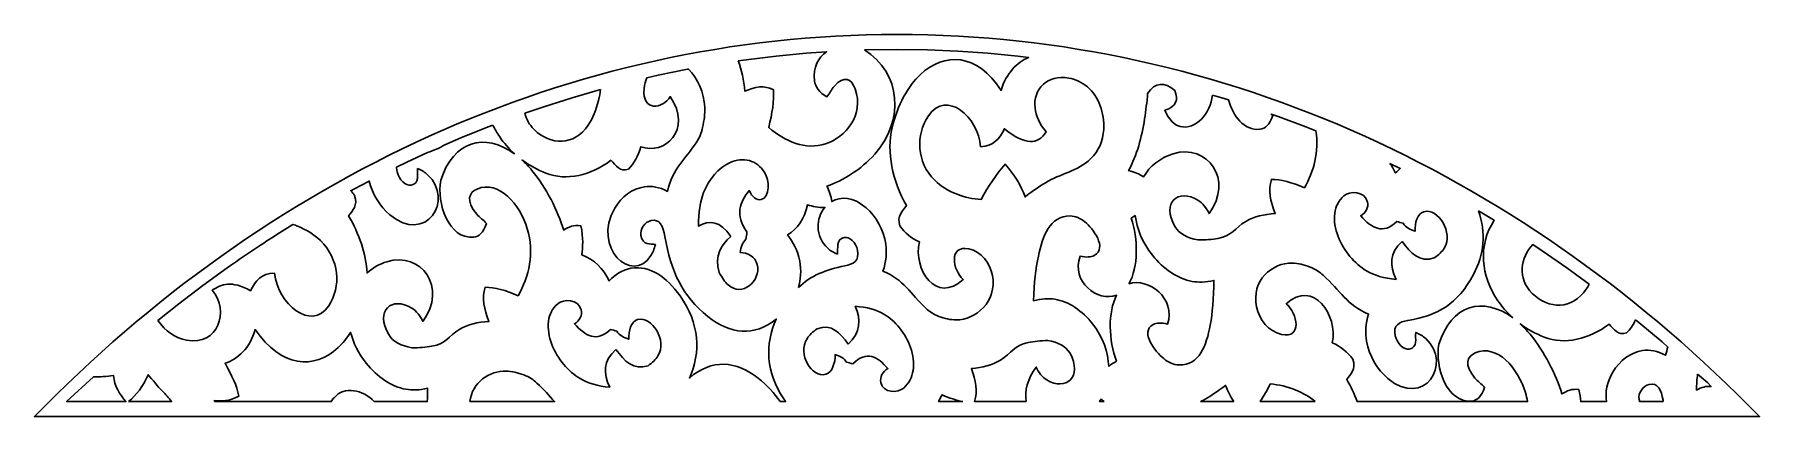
# Model space of a CAD drawing. Header units: centimetres. Extents: x 9.2 to 19.3, y 3.7 to 5.9.
import ezdxf

# ---------------------------------------------------------------- set-up
doc = ezdxf.new("R2010")
doc.units = ezdxf.units.CM
doc.header["$MEASUREMENT"] = 0
doc.layers.add('layer 1', color=7, linetype='Continuous')

msp = doc.modelspace()

# ---------------------------------------------------------------- linework, layer by layer
at = {"layer": 'layer 1', "color": 250, "lineweight": 30}
for points, knots in [([(14.29439, 5.92542), (16.22379, 5.92542), (17.99211, 5.07956), (19.34988, 3.68425), (19.34988, 3.68425), (19.34988, 3.68425), (9.2389, 3.68425), (9.2389, 3.68425), (9.2389, 3.68425), (10.59667, 5.07956), (12.36499, 5.92542), (14.29439, 5.92542)], [0, 0, 0, 0, 0.25, 0.25, 0.25, 0.25, 0.5, 0.5, 0.5, 0.5, 1, 1, 1, 1]), ([(13.36357, 5.7704), (13.38423, 5.71778), (13.39632, 5.65724), (13.40319, 5.59189), (13.40319, 5.59189), (13.46093, 5.61932), (13.51702, 5.62928), (13.56955, 5.60074), (13.56955, 5.60074), (13.57517, 5.53753), (13.56279, 5.46149), (13.54223, 5.37963), (13.54223, 5.37963), (13.63848, 5.2965), (13.76028, 5.24593), (13.87527, 5.2839), (13.87527, 5.2839), (13.99168, 5.32236), (14.1044, 5.45176), (14.04896, 5.60662), (14.04896, 5.60662), (14.02857, 5.66361), (13.98575, 5.69083), (13.92536, 5.62113), (13.92536, 5.62113), (13.91036, 5.60382), (13.9003, 5.57861), (13.88353, 5.5599), (13.88353, 5.5599), (13.83796, 5.58486), (13.81565, 5.61692), (13.81104, 5.65438), (13.81104, 5.65438), (13.80128, 5.73373), (13.83315, 5.79015), (13.88138, 5.82384), (13.88138, 5.82384), (13.88138, 5.82384), (13.76129, 5.81567), (13.76129, 5.81567), (13.76129, 5.81567), (13.76129, 5.81567), (13.58569, 5.79893), (13.58569, 5.79893), (13.58569, 5.79893), (13.58569, 5.79893), (13.4112, 5.77755), (13.4112, 5.77755), (13.4112, 5.77755), (13.4112, 5.77755), (13.36357, 5.7704), (13.36357, 5.7704)], [0, 0, 0, 0, 0.07142857, 0.07142857, 0.07142857, 0.07142857, 0.14285714, 0.14285714, 0.14285714, 0.14285714, 0.21428571, 0.21428571, 0.21428571, 0.21428571, 0.28571429, 0.28571429, 0.28571429, 0.28571429, 0.35714286, 0.35714286, 0.35714286, 0.35714286, 0.42857143, 0.42857143, 0.42857143, 0.42857143, 0.5, 0.5, 0.5, 0.5, 0.57142857, 0.57142857, 0.57142857, 0.57142857, 0.64285714, 0.64285714, 0.64285714, 0.64285714, 0.71428571, 0.71428571, 0.71428571, 0.71428571, 0.78571429, 0.78571429, 0.78571429, 0.78571429, 0.85714286, 0.85714286, 0.85714286, 0.85714286, 1, 1, 1, 1]), ([(14.10292, 5.83442), (14.32, 5.70155), (14.33969, 5.42162), (14.16354, 5.22314), (14.16354, 5.22314), (14.08321, 5.13262), (13.97565, 5.06676), (13.88353, 5.03551), (13.88353, 5.03551), (13.89702, 5.00793), (13.90892, 4.97942), (13.91179, 4.94554), (13.91179, 4.94554), (13.96417, 4.97609), (14.03673, 4.97431), (14.11302, 4.90926), (14.11302, 4.90926), (14.17247, 4.85857), (14.2161, 4.78016), (14.22834, 4.69514), (14.22834, 4.69514), (14.23553, 4.64524), (14.23135, 4.59264), (14.21225, 4.53647), (14.21225, 4.53647), (14.33417, 4.4888), (14.37173, 4.40463), (14.46612, 4.31715), (14.46612, 4.31715), (14.48614, 4.29858), (14.50932, 4.28276), (14.53964, 4.27147), (14.53964, 4.27147), (14.57475, 4.25839), (14.6087, 4.25142), (14.64096, 4.25118), (14.64096, 4.25118), (14.75662, 4.25035), (14.88204, 4.35901), (14.8536, 4.51138), (14.8536, 4.51138), (14.83976, 4.5855), (14.79072, 4.65234), (14.71534, 4.66787), (14.71534, 4.66787), (14.59701, 4.69227), (14.61887, 4.54244), (14.68283, 4.48865), (14.68283, 4.48865), (14.52435, 4.34107), (14.38777, 4.54588), (14.4256, 4.70893), (14.4256, 4.70893), (14.37838, 4.72924), (14.34023, 4.76034), (14.31117, 4.80221), (14.31117, 4.80221), (14.2924, 4.862), (14.32599, 4.88835), (14.34911, 4.92139), (14.34911, 4.92139), (14.26885, 5.06583), (14.23162, 5.23618), (14.26562, 5.37849), (14.26562, 5.37849), (14.29783, 5.5133), (14.35785, 5.62077), (14.43154, 5.6902), (14.43154, 5.6902), (14.57221, 5.82274), (14.76275, 5.81665), (14.90485, 5.59753), (14.90485, 5.59753), (14.93413, 5.70016), (14.99852, 5.76015), (15.06551, 5.79128), (15.06551, 5.79128), (15.06551, 5.79128), (15.00309, 5.79893), (15.00309, 5.79893), (15.00309, 5.79893), (15.00309, 5.79893), (14.82749, 5.81567), (14.82749, 5.81567), (14.82749, 5.81567), (14.82749, 5.81567), (14.65081, 5.82769), (14.65081, 5.82769), (14.65081, 5.82769), (14.65081, 5.82769), (14.47309, 5.83494), (14.47309, 5.83494), (14.47309, 5.83494), (14.47309, 5.83494), (14.29439, 5.83737), (14.29439, 5.83737), (14.29439, 5.83737), (14.29439, 5.83737), (14.11569, 5.83494), (14.11569, 5.83494), (14.11569, 5.83494), (14.11569, 5.83494), (14.10292, 5.83442), (14.10292, 5.83442)], [0, 0, 0, 0, 0.03703704, 0.03703704, 0.03703704, 0.03703704, 0.07407407, 0.07407407, 0.07407407, 0.07407407, 0.11111111, 0.11111111, 0.11111111, 0.11111111, 0.14814815, 0.14814815, 0.14814815, 0.14814815, 0.18518519, 0.18518519, 0.18518519, 0.18518519, 0.22222222, 0.22222222, 0.22222222, 0.22222222, 0.25925926, 0.25925926, 0.25925926, 0.25925926, 0.2962963, 0.2962963, 0.2962963, 0.2962963, 0.33333333, 0.33333333, 0.33333333, 0.33333333, 0.37037037, 0.37037037, 0.37037037, 0.37037037, 0.40740741, 0.40740741, 0.40740741, 0.40740741, 0.44444444, 0.44444444, 0.44444444, 0.44444444, 0.48148148, 0.48148148, 0.48148148, 0.48148148, 0.51851852, 0.51851852, 0.51851852, 0.51851852, 0.55555556, 0.55555556, 0.55555556, 0.55555556, 0.59259259, 0.59259259, 0.59259259, 0.59259259, 0.62962963, 0.62962963, 0.62962963, 0.62962963, 0.66666667, 0.66666667, 0.66666667, 0.66666667, 0.7037037, 0.7037037, 0.7037037, 0.7037037, 0.74074074, 0.74074074, 0.74074074, 0.74074074, 0.77777778, 0.77777778, 0.77777778, 0.77777778, 0.81481481, 0.81481481, 0.81481481, 0.81481481, 0.85185185, 0.85185185, 0.85185185, 0.85185185, 0.88888889, 0.88888889, 0.88888889, 0.88888889, 0.92592593, 0.92592593, 0.92592593, 0.92592593, 1, 1, 1, 1]), ([(13.60981, 3.7723), (13.57615, 3.82154), (13.53413, 3.86627), (13.48109, 3.909), (13.48109, 3.909), (13.35335, 4.01189), (13.20641, 4.02377), (13.07751, 3.91011), (13.07751, 3.91011), (13.1466, 4.0587), (13.13684, 4.23255), (13.02271, 4.39146), (13.02271, 4.39146), (12.94378, 4.50134), (12.84827, 4.57291), (12.73503, 4.55372), (12.73503, 4.55372), (12.68154, 4.54465), (12.64265, 4.51538), (12.60816, 4.48002), (12.60816, 4.48002), (12.57319, 4.55344), (12.51927, 4.60437), (12.44641, 4.63281), (12.44641, 4.63281), (12.45214, 4.68099), (12.45823, 4.72876), (12.44112, 4.80337), (12.44112, 4.80337), (12.40021, 4.81063), (12.36997, 4.79583), (12.34125, 4.77785), (12.34125, 4.77785), (12.30609, 4.89085), (12.23964, 5.02494), (12.15426, 5.12814), (12.15426, 5.12814), (12.13556, 5.15075), (12.11632, 5.17105), (12.09675, 5.18905), (12.09675, 5.18905), (12.13857, 5.158), (12.18551, 5.13167), (12.23672, 5.1116), (12.23672, 5.1116), (12.35834, 5.06392), (12.49994, 5.0994), (12.61749, 5.18732), (12.61749, 5.18732), (12.64651, 5.15816), (12.67042, 5.11692), (12.71983, 5.13616), (12.71983, 5.13616), (12.75361, 5.16852), (12.77785, 5.21222), (12.79255, 5.26727), (12.79255, 5.26727), (12.93184, 5.21399), (13.09735, 5.36568), (12.96492, 5.56147), (12.96492, 5.56147), (12.92289, 5.48826), (12.7978, 5.46998), (12.81228, 5.60927), (12.81228, 5.60927), (12.81462, 5.63181), (12.81984, 5.65216), (12.82734, 5.67019), (12.82734, 5.67019), (12.82734, 5.67019), (12.8949, 5.68592), (12.8949, 5.68592), (12.8949, 5.68592), (12.8949, 5.68592), (13.06576, 5.72098), (13.06576, 5.72098), (13.06576, 5.72098), (13.06576, 5.72098), (13.07189, 5.72207), (13.07189, 5.72207), (13.07189, 5.72207), (13.12769, 5.66993), (13.16398, 5.58168), (13.1671, 5.49957), (13.1671, 5.49957), (13.16855, 5.46126), (13.16442, 5.42131), (13.1552, 5.38028), (13.1552, 5.38028), (13.14725, 5.34485), (13.1351, 5.31813), (13.1205, 5.29531), (13.1205, 5.29531), (13.05164, 5.1877), (12.98266, 5.1474), (12.94876, 5.00505), (12.94876, 5.00505), (12.90047, 5.03061), (12.85593, 5.03827), (12.81428, 5.03229), (12.81428, 5.03229), (12.74329, 5.02211), (12.67947, 4.97432), (12.63981, 4.90631), (12.63981, 4.90631), (12.50571, 4.67632), (12.74024, 4.45448), (12.85201, 4.62793), (12.85201, 4.62793), (12.86307, 4.6451), (12.872, 4.66656), (12.87791, 4.69278), (12.87791, 4.69278), (12.84905, 4.7018), (12.80545, 4.68335), (12.79377, 4.74552), (12.79377, 4.74552), (12.78677, 4.78275), (12.81562, 4.82506), (12.85298, 4.83414), (12.85298, 4.83414), (12.90393, 4.84653), (12.92346, 4.79938), (12.9337, 4.74108), (12.9337, 4.74108), (12.97049, 4.53184), (13.03485, 4.39389), (13.1865, 4.27052), (13.1865, 4.27052), (13.31406, 4.16676), (13.45929, 4.15087), (13.58658, 4.25605), (13.58658, 4.25605), (13.519, 4.10893), (13.52537, 3.94039), (13.63031, 3.78862), (13.63031, 3.78862), (13.63415, 3.78307), (13.63803, 3.77763), (13.64196, 3.7723), (13.64196, 3.7723), (13.64196, 3.7723), (13.60981, 3.7723), (13.60981, 3.7723)], [0, 0, 0, 0, 0.02702703, 0.02702703, 0.02702703, 0.02702703, 0.05405405, 0.05405405, 0.05405405, 0.05405405, 0.08108108, 0.08108108, 0.08108108, 0.08108108, 0.10810811, 0.10810811, 0.10810811, 0.10810811, 0.13513514, 0.13513514, 0.13513514, 0.13513514, 0.16216216, 0.16216216, 0.16216216, 0.16216216, 0.18918919, 0.18918919, 0.18918919, 0.18918919, 0.21621622, 0.21621622, 0.21621622, 0.21621622, 0.24324324, 0.24324324, 0.24324324, 0.24324324, 0.27027027, 0.27027027, 0.27027027, 0.27027027, 0.2972973, 0.2972973, 0.2972973, 0.2972973, 0.32432432, 0.32432432, 0.32432432, 0.32432432, 0.35135135, 0.35135135, 0.35135135, 0.35135135, 0.37837838, 0.37837838, 0.37837838, 0.37837838, 0.40540541, 0.40540541, 0.40540541, 0.40540541, 0.43243243, 0.43243243, 0.43243243, 0.43243243, 0.45945946, 0.45945946, 0.45945946, 0.45945946, 0.48648649, 0.48648649, 0.48648649, 0.48648649, 0.51351351, 0.51351351, 0.51351351, 0.51351351, 0.54054054, 0.54054054, 0.54054054, 0.54054054, 0.56756757, 0.56756757, 0.56756757, 0.56756757, 0.59459459, 0.59459459, 0.59459459, 0.59459459, 0.62162162, 0.62162162, 0.62162162, 0.62162162, 0.64864865, 0.64864865, 0.64864865, 0.64864865, 0.67567568, 0.67567568, 0.67567568, 0.67567568, 0.7027027, 0.7027027, 0.7027027, 0.7027027, 0.72972973, 0.72972973, 0.72972973, 0.72972973, 0.75675676, 0.75675676, 0.75675676, 0.75675676, 0.78378378, 0.78378378, 0.78378378, 0.78378378, 0.81081081, 0.81081081, 0.81081081, 0.81081081, 0.83783784, 0.83783784, 0.83783784, 0.83783784, 0.86486486, 0.86486486, 0.86486486, 0.86486486, 0.89189189, 0.89189189, 0.89189189, 0.89189189, 0.91891892, 0.91891892, 0.91891892, 0.91891892, 0.94594595, 0.94594595, 0.94594595, 0.94594595, 1, 1, 1, 1]), ([(14.78456, 5.26609), (14.85714, 5.27053), (14.89779, 5.3129), (14.92395, 5.37251), (14.92395, 5.37251), (15.04606, 5.27282), (15.12255, 5.27797), (15.16781, 5.35487), (15.16781, 5.35487), (15.12895, 5.40203), (15.10873, 5.44993), (15.10359, 5.49373), (15.10359, 5.49373), (15.09047, 5.60568), (15.17591, 5.69098), (15.30076, 5.66935), (15.30076, 5.66935), (15.37757, 5.65603), (15.45385, 5.59893), (15.48584, 5.50625), (15.48584, 5.50625), (15.50028, 5.4644), (15.50917, 5.41852), (15.50599, 5.36827), (15.50599, 5.36827), (15.50177, 5.30195), (15.4785, 5.24325), (15.42831, 5.19528), (15.42831, 5.19528), (15.35412, 5.12438), (15.25048, 5.10812), (15.16492, 5.05604), (15.16492, 5.05604), (15.13089, 5.03532), (15.09177, 5.00857), (15.04505, 4.97279), (15.04505, 4.97279), (15.02171, 5.03959), (14.98275, 5.10362), (14.92819, 5.16487), (14.92819, 5.16487), (14.87579, 5.10267), (14.82755, 5.03554), (14.78844, 4.95757), (14.78844, 4.95757), (14.74005, 4.96104), (14.6914, 4.97045), (14.64233, 4.98977), (14.64233, 4.98977), (14.59548, 5.00823), (14.55138, 5.03447), (14.51545, 5.07006), (14.51545, 5.07006), (14.40968, 5.17478), (14.40231, 5.33626), (14.47863, 5.44811), (14.47863, 5.44811), (14.58452, 5.60324), (14.76993, 5.44476), (14.78456, 5.26609)], [0, 0, 0, 0, 0.0625, 0.0625, 0.0625, 0.0625, 0.125, 0.125, 0.125, 0.125, 0.1875, 0.1875, 0.1875, 0.1875, 0.25, 0.25, 0.25, 0.25, 0.3125, 0.3125, 0.3125, 0.3125, 0.375, 0.375, 0.375, 0.375, 0.4375, 0.4375, 0.4375, 0.4375, 0.5, 0.5, 0.5, 0.5, 0.5625, 0.5625, 0.5625, 0.5625, 0.625, 0.625, 0.625, 0.625, 0.6875, 0.6875, 0.6875, 0.6875, 0.75, 0.75, 0.75, 0.75, 0.8125, 0.8125, 0.8125, 0.8125, 0.875, 0.875, 0.875, 0.875, 1, 1, 1, 1]), ([(12.55686, 5.60244), (12.55388, 5.58132), (12.54994, 5.56019), (12.54486, 5.53906), (12.54486, 5.53906), (12.53172, 5.48436), (12.51187, 5.43334), (12.48373, 5.39248), (12.48373, 5.39248), (12.40094, 5.27225), (12.26529, 5.27176), (12.16716, 5.36815), (12.16716, 5.36815), (12.13773, 5.39706), (12.1205, 5.42963), (12.11303, 5.46302), (12.11303, 5.46302), (12.11303, 5.46302), (12.22489, 5.50175), (12.22489, 5.50175), (12.22489, 5.50175), (12.22489, 5.50175), (12.39028, 5.55428), (12.39028, 5.55428), (12.39028, 5.55428), (12.39028, 5.55428), (12.55686, 5.60244), (12.55686, 5.60244)], [0, 0, 0, 0, 0.125, 0.125, 0.125, 0.125, 0.25, 0.25, 0.25, 0.25, 0.375, 0.375, 0.375, 0.375, 0.5, 0.5, 0.5, 0.5, 0.625, 0.625, 0.625, 0.625, 0.75, 0.75, 0.75, 0.75, 1, 1, 1, 1]), ([(16.14362, 5.57014), (16.13292, 5.46129), (16.04407, 5.3627), (15.95393, 5.38582), (15.95393, 5.38582), (15.92056, 5.39439), (15.8889, 5.42313), (15.86462, 5.48091), (15.86462, 5.48091), (15.93254, 5.50227), (15.94464, 5.54276), (15.92211, 5.59608), (15.92211, 5.59608), (15.8611, 5.65057), (15.80824, 5.64513), (15.76353, 5.57977), (15.76353, 5.57977), (15.75889, 5.52921), (15.7533, 5.47915), (15.74565, 5.43018), (15.74565, 5.43018), (15.72867, 5.32153), (15.70151, 5.21823), (15.65191, 5.1267), (15.65191, 5.1267), (15.68542, 5.11991), (15.71383, 5.10706), (15.7385, 5.08976), (15.7385, 5.08976), (15.77707, 5.15299), (15.83677, 5.20186), (15.91316, 5.22559), (15.91316, 5.22559), (16.11273, 5.28757), (16.27034, 5.0746), (16.12362, 4.87508), (16.12362, 4.87508), (16.10784, 4.90948), (16.08659, 4.93607), (16.05856, 4.95332), (16.05856, 4.95332), (15.94166, 5.02519), (15.84227, 4.93919), (15.92354, 4.79915), (15.92354, 4.79915), (15.94919, 4.75494), (15.99726, 4.7314), (16.05899, 4.72049), (16.05899, 4.72049), (16.10208, 4.72014), (16.14093, 4.72298), (16.1755, 4.72933), (16.1755, 4.72933), (16.26339, 4.74546), (16.27128, 4.78811), (16.33964, 4.82907), (16.33964, 4.82907), (16.38746, 4.8577), (16.44623, 4.87067), (16.51125, 4.87467), (16.51125, 4.87467), (16.48243, 4.94607), (16.46885, 5.01421), (16.48889, 5.07522), (16.48889, 5.07522), (16.54306, 5.07732), (16.6099, 5.05684), (16.68251, 5.02611), (16.68251, 5.02611), (16.73701, 5.1203), (16.769, 5.239), (16.74954, 5.36004), (16.74954, 5.36004), (16.74954, 5.36004), (16.69021, 5.38404), (16.69021, 5.38404), (16.69021, 5.38404), (16.69021, 5.38404), (16.52782, 5.44499), (16.52782, 5.44499), (16.52782, 5.44499), (16.52782, 5.44499), (16.4882, 5.45871), (16.4882, 5.45871), (16.4882, 5.45871), (16.49104, 5.45578), (16.4938, 5.45272), (16.49644, 5.4495), (16.49644, 5.4495), (16.47889, 5.39658), (16.45314, 5.37213), (16.42115, 5.36935), (16.42115, 5.36935), (16.32758, 5.36124), (16.26478, 5.44528), (16.23825, 5.54165), (16.23825, 5.54165), (16.23825, 5.54165), (16.19849, 5.55428), (16.19849, 5.55428), (16.19849, 5.55428), (16.19849, 5.55428), (16.14362, 5.57014), (16.14362, 5.57014)], [0, 0, 0, 0, 0.03703704, 0.03703704, 0.03703704, 0.03703704, 0.07407407, 0.07407407, 0.07407407, 0.07407407, 0.11111111, 0.11111111, 0.11111111, 0.11111111, 0.14814815, 0.14814815, 0.14814815, 0.14814815, 0.18518519, 0.18518519, 0.18518519, 0.18518519, 0.22222222, 0.22222222, 0.22222222, 0.22222222, 0.25925926, 0.25925926, 0.25925926, 0.25925926, 0.2962963, 0.2962963, 0.2962963, 0.2962963, 0.33333333, 0.33333333, 0.33333333, 0.33333333, 0.37037037, 0.37037037, 0.37037037, 0.37037037, 0.40740741, 0.40740741, 0.40740741, 0.40740741, 0.44444444, 0.44444444, 0.44444444, 0.44444444, 0.48148148, 0.48148148, 0.48148148, 0.48148148, 0.51851852, 0.51851852, 0.51851852, 0.51851852, 0.55555556, 0.55555556, 0.55555556, 0.55555556, 0.59259259, 0.59259259, 0.59259259, 0.59259259, 0.62962963, 0.62962963, 0.62962963, 0.62962963, 0.66666667, 0.66666667, 0.66666667, 0.66666667, 0.7037037, 0.7037037, 0.7037037, 0.7037037, 0.74074074, 0.74074074, 0.74074074, 0.74074074, 0.77777778, 0.77777778, 0.77777778, 0.77777778, 0.81481481, 0.81481481, 0.81481481, 0.81481481, 0.85185185, 0.85185185, 0.85185185, 0.85185185, 0.88888889, 0.88888889, 0.88888889, 0.88888889, 0.92592593, 0.92592593, 0.92592593, 0.92592593, 1, 1, 1, 1]), ([(11.92555, 5.39417), (11.93693, 5.3703), (11.95032, 5.34703), (11.96564, 5.32463), (11.96564, 5.32463), (11.98981, 5.28927), (12.01871, 5.25608), (12.05175, 5.22604), (12.05175, 5.22604), (11.87926, 5.35138), (11.69305, 5.30337), (11.62044, 5.06983), (11.62044, 5.06983), (11.59482, 4.93708), (11.66592, 4.72362), (11.81252, 4.73634), (11.81252, 4.73634), (11.8445, 4.73912), (11.87025, 4.76358), (11.88781, 4.81648), (11.88781, 4.81648), (11.87014, 4.83802), (11.84745, 4.85197), (11.83116, 4.87126), (11.83116, 4.87126), (11.76555, 4.94895), (11.7853, 4.99841), (11.83278, 5.01872), (11.83278, 5.01872), (11.96179, 5.07392), (12.08364, 4.92894), (12.12719, 4.78622), (12.12719, 4.78622), (12.1702, 4.64526), (12.13724, 4.50263), (12.07388, 4.39309), (12.07388, 4.39309), (12.00126, 4.42383), (11.93442, 4.4443), (11.88026, 4.4422), (11.88026, 4.4422), (11.86021, 4.3812), (11.87379, 4.31306), (11.90262, 4.24165), (11.90262, 4.24165), (11.83759, 4.23765), (11.77882, 4.22469), (11.731, 4.19606), (11.731, 4.19606), (11.66264, 4.1551), (11.65475, 4.11245), (11.56686, 4.09632), (11.56686, 4.09632), (11.5323, 4.08998), (11.49344, 4.08713), (11.45036, 4.08747), (11.45036, 4.08747), (11.38862, 4.09838), (11.34056, 4.12193), (11.3149, 4.16614), (11.3149, 4.16614), (11.23363, 4.30618), (11.33303, 4.39217), (11.44992, 4.3203), (11.44992, 4.3203), (11.47795, 4.30307), (11.4992, 4.27647), (11.51498, 4.24207), (11.51498, 4.24207), (11.66171, 4.44159), (11.5041, 4.65456), (11.30452, 4.59258), (11.30452, 4.59258), (11.25958, 4.57862), (11.22042, 4.55593), (11.18793, 4.52677), (11.18793, 4.52677), (11.18148, 4.63786), (11.14178, 4.75632), (11.07997, 4.86199), (11.07997, 4.86199), (11.10261, 4.89472), (11.13616, 4.92042), (11.11516, 4.9812), (11.11516, 4.9812), (11.10823, 4.99082), (11.10085, 4.99991), (11.09302, 5.00846), (11.09302, 5.00846), (11.09302, 5.00846), (11.11097, 5.01847), (11.11097, 5.01847), (11.11097, 5.01847), (11.11097, 5.01847), (11.20102, 5.06583), (11.20102, 5.06583), (11.20102, 5.06583), (11.21959, 4.98792), (11.26383, 4.91642), (11.32099, 4.86812), (11.32099, 4.86812), (11.53174, 4.69003), (11.70282, 4.95551), (11.54295, 5.10258), (11.54295, 5.10258), (11.52713, 5.11715), (11.50778, 5.12945), (11.48458, 5.13849), (11.48458, 5.13849), (11.47934, 5.10446), (11.49914, 5.05073), (11.44642, 5.04127), (11.44642, 5.04127), (11.41484, 5.0356), (11.37571, 5.07339), (11.36455, 5.11894), (11.36455, 5.11894), (11.36196, 5.12951), (11.36095, 5.13886), (11.36129, 5.14714), (11.36129, 5.14714), (11.36129, 5.14714), (11.42095, 5.17666), (11.42095, 5.17666), (11.42095, 5.17666), (11.42095, 5.17666), (11.543, 5.23334), (11.543, 5.23334), (11.543, 5.23334), (11.57988, 5.24499), (11.61355, 5.25975), (11.64464, 5.27854), (11.64464, 5.27854), (11.64464, 5.27854), (11.73773, 5.31897), (11.73773, 5.31897), (11.73773, 5.31897), (11.73773, 5.31897), (11.89856, 5.38404), (11.89856, 5.38404), (11.89856, 5.38404), (11.89856, 5.38404), (11.92555, 5.39417), (11.92555, 5.39417)], [0, 0, 0, 0, 0.02702703, 0.02702703, 0.02702703, 0.02702703, 0.05405405, 0.05405405, 0.05405405, 0.05405405, 0.08108108, 0.08108108, 0.08108108, 0.08108108, 0.10810811, 0.10810811, 0.10810811, 0.10810811, 0.13513514, 0.13513514, 0.13513514, 0.13513514, 0.16216216, 0.16216216, 0.16216216, 0.16216216, 0.18918919, 0.18918919, 0.18918919, 0.18918919, 0.21621622, 0.21621622, 0.21621622, 0.21621622, 0.24324324, 0.24324324, 0.24324324, 0.24324324, 0.27027027, 0.27027027, 0.27027027, 0.27027027, 0.2972973, 0.2972973, 0.2972973, 0.2972973, 0.32432432, 0.32432432, 0.32432432, 0.32432432, 0.35135135, 0.35135135, 0.35135135, 0.35135135, 0.37837838, 0.37837838, 0.37837838, 0.37837838, 0.40540541, 0.40540541, 0.40540541, 0.40540541, 0.43243243, 0.43243243, 0.43243243, 0.43243243, 0.45945946, 0.45945946, 0.45945946, 0.45945946, 0.48648649, 0.48648649, 0.48648649, 0.48648649, 0.51351351, 0.51351351, 0.51351351, 0.51351351, 0.54054054, 0.54054054, 0.54054054, 0.54054054, 0.56756757, 0.56756757, 0.56756757, 0.56756757, 0.59459459, 0.59459459, 0.59459459, 0.59459459, 0.62162162, 0.62162162, 0.62162162, 0.62162162, 0.64864865, 0.64864865, 0.64864865, 0.64864865, 0.67567568, 0.67567568, 0.67567568, 0.67567568, 0.7027027, 0.7027027, 0.7027027, 0.7027027, 0.72972973, 0.72972973, 0.72972973, 0.72972973, 0.75675676, 0.75675676, 0.75675676, 0.75675676, 0.78378378, 0.78378378, 0.78378378, 0.78378378, 0.81081081, 0.81081081, 0.81081081, 0.81081081, 0.83783784, 0.83783784, 0.83783784, 0.83783784, 0.86486486, 0.86486486, 0.86486486, 0.86486486, 0.89189189, 0.89189189, 0.89189189, 0.89189189, 0.91891892, 0.91891892, 0.91891892, 0.91891892, 0.94594595, 0.94594595, 0.94594595, 0.94594595, 1, 1, 1, 1]), ([(13.31948, 4.73974), (13.25845, 4.83339), (13.195, 4.83753), (13.13043, 4.80097), (13.13043, 4.80097), (13.13027, 4.88294), (13.14154, 4.94704), (13.16088, 4.99847), (13.16088, 4.99847), (13.18939, 5.07423), (13.24855, 5.14424), (13.31722, 5.17472), (13.31722, 5.17472), (13.35319, 5.19069), (13.39179, 5.1958), (13.42994, 5.18521), (13.42994, 5.18521), (13.46357, 5.17587), (13.49428, 5.15314), (13.51953, 5.11398), (13.51953, 5.11398), (13.54586, 5.07314), (13.55252, 4.97003), (13.49867, 4.95663), (13.49867, 4.95663), (13.47362, 4.95041), (13.44373, 4.97198), (13.42833, 5.00958), (13.42833, 5.00958), (13.37208, 4.94236), (13.34372, 4.86779), (13.41496, 4.76696), (13.41496, 4.76696), (13.41305, 4.75259), (13.41114, 4.73824), (13.40924, 4.72387), (13.40924, 4.72387), (13.38889, 4.70872), (13.38098, 4.6788), (13.37486, 4.64678), (13.37486, 4.64678), (13.41512, 4.64599), (13.4637, 4.62163), (13.4748, 4.5767), (13.4748, 4.5767), (13.49951, 4.47679), (13.38348, 4.3836), (13.30474, 4.45623), (13.30474, 4.45623), (13.28602, 4.47349), (13.26872, 4.49807), (13.25264, 4.52887), (13.25264, 4.52887), (13.22166, 4.6308), (13.26525, 4.68844), (13.31948, 4.73974)], [0, 0, 0, 0, 0.06666667, 0.06666667, 0.06666667, 0.06666667, 0.13333333, 0.13333333, 0.13333333, 0.13333333, 0.2, 0.2, 0.2, 0.2, 0.26666667, 0.26666667, 0.26666667, 0.26666667, 0.33333333, 0.33333333, 0.33333333, 0.33333333, 0.4, 0.4, 0.4, 0.4, 0.46666667, 0.46666667, 0.46666667, 0.46666667, 0.53333333, 0.53333333, 0.53333333, 0.53333333, 0.6, 0.6, 0.6, 0.6, 0.66666667, 0.66666667, 0.66666667, 0.66666667, 0.73333333, 0.73333333, 0.73333333, 0.73333333, 0.8, 0.8, 0.8, 0.8, 0.86666667, 0.86666667, 0.86666667, 0.86666667, 1, 1, 1, 1]), ([(17.18325, 5.16903), (17.19589, 5.1521), (17.20708, 5.13343), (17.2168, 5.11303), (17.2168, 5.11303), (17.22564, 5.1221), (17.23476, 5.13076), (17.24435, 5.13879), (17.24435, 5.13879), (17.24435, 5.13879), (17.18325, 5.16903), (17.18325, 5.16903)], [0, 0, 0, 0, 0.25, 0.25, 0.25, 0.25, 0.5, 0.5, 0.5, 0.5, 1, 1, 1, 1]), ([(17.25553, 4.7113), (17.17995, 4.64487), (17.18198, 4.56892), (17.21931, 4.48864), (17.21931, 4.48864), (17.14843, 4.4945), (17.09201, 4.51277), (17.04583, 4.53979), (17.04583, 4.53979), (16.9778, 4.57962), (16.91203, 4.65587), (16.87959, 4.74063), (16.87959, 4.74063), (16.86261, 4.78504), (16.85477, 4.83179), (16.86056, 4.87685), (16.86056, 4.87685), (16.86566, 4.91657), (16.88259, 4.9518), (16.91423, 4.97925), (16.91423, 4.97925), (16.94721, 5.00788), (17.03578, 5.00829), (17.05213, 4.9426), (17.05213, 4.9426), (17.05973, 4.91204), (17.04372, 4.87771), (17.01257, 4.86198), (17.01257, 4.86198), (17.07567, 4.78944), (17.14266, 4.74987), (17.22355, 4.82804), (17.22355, 4.82804), (17.23615, 4.82468), (17.24873, 4.82133), (17.26132, 4.81798), (17.26132, 4.81798), (17.27622, 4.79242), (17.30279, 4.78072), (17.33102, 4.771), (17.33102, 4.771), (17.32815, 4.81932), (17.34491, 4.8759), (17.38278, 4.88593), (17.38278, 4.88593), (17.46699, 4.90826), (17.55783, 4.76197), (17.502, 4.6727), (17.502, 4.6727), (17.48872, 4.65148), (17.46901, 4.63251), (17.44379, 4.61545), (17.44379, 4.61545), (17.35839, 4.58573), (17.30469, 4.64236), (17.25553, 4.7113)], [0, 0, 0, 0, 0.06666667, 0.06666667, 0.06666667, 0.06666667, 0.13333333, 0.13333333, 0.13333333, 0.13333333, 0.2, 0.2, 0.2, 0.2, 0.26666667, 0.26666667, 0.26666667, 0.26666667, 0.33333333, 0.33333333, 0.33333333, 0.33333333, 0.4, 0.4, 0.4, 0.4, 0.46666667, 0.46666667, 0.46666667, 0.46666667, 0.53333333, 0.53333333, 0.53333333, 0.53333333, 0.6, 0.6, 0.6, 0.6, 0.66666667, 0.66666667, 0.66666667, 0.66666667, 0.73333333, 0.73333333, 0.73333333, 0.73333333, 0.8, 0.8, 0.8, 0.8, 0.86666667, 0.86666667, 0.86666667, 0.86666667, 1, 1, 1, 1]), ([(13.71609, 4.44091), (13.78942, 4.5104), (13.8763, 4.54671), (13.98864, 4.56796), (13.98864, 4.56796), (14.03732, 4.57715), (14.07612, 4.59797), (14.06304, 4.65925), (14.06304, 4.65925), (14.05346, 4.70418), (14.01627, 4.7407), (13.98519, 4.73428), (13.98519, 4.73428), (13.93331, 4.72356), (13.95112, 4.67073), (13.94499, 4.63684), (13.94499, 4.63684), (13.92254, 4.64522), (13.90397, 4.65695), (13.8889, 4.671), (13.8889, 4.671), (13.81132, 4.74337), (13.81887, 4.84843), (13.87154, 4.91132), (13.87154, 4.91132), (13.8315, 4.90889), (13.80062, 4.91733), (13.76956, 4.92556), (13.76956, 4.92556), (13.75094, 4.84321), (13.71215, 4.78483), (13.65315, 4.75042), (13.65315, 4.75042), (13.68523, 4.70726), (13.71251, 4.65949), (13.72392, 4.59646), (13.72392, 4.59646), (13.73422, 4.5396), (13.73046, 4.48791), (13.71609, 4.44091)], [0, 0, 0, 0, 0.09090909, 0.09090909, 0.09090909, 0.09090909, 0.18181818, 0.18181818, 0.18181818, 0.18181818, 0.27272727, 0.27272727, 0.27272727, 0.27272727, 0.36363636, 0.36363636, 0.36363636, 0.36363636, 0.45454545, 0.45454545, 0.45454545, 0.45454545, 0.54545455, 0.54545455, 0.54545455, 0.54545455, 0.63636364, 0.63636364, 0.63636364, 0.63636364, 0.72727273, 0.72727273, 0.72727273, 0.72727273, 0.81818182, 0.81818182, 0.81818182, 0.81818182, 1, 1, 1, 1]), ([(15.53509, 3.97864), (15.54923, 3.98962), (15.56456, 3.99976), (15.58081, 4.00926), (15.58081, 4.00926), (15.5352, 4.12969), (15.5291, 4.29796), (15.58163, 4.39559), (15.58163, 4.39559), (15.47141, 4.35432), (15.31239, 4.4747), (15.36749, 4.62482), (15.36749, 4.62482), (15.40414, 4.61697), (15.43188, 4.61851), (15.45069, 4.62944), (15.45069, 4.62944), (15.52923, 4.67507), (15.44352, 4.78629), (15.39582, 4.82605), (15.39582, 4.82605), (15.36909, 4.84833), (15.34045, 4.8608), (15.30943, 4.86087), (15.30943, 4.86087), (15.19005, 4.86117), (15.14827, 4.74192), (15.12318, 4.62493), (15.12318, 4.62493), (15.108, 4.55414), (15.09816, 4.46782), (15.09456, 4.36329), (15.09456, 4.36329), (15.14205, 4.37614), (15.18278, 4.37791), (15.21897, 4.37228), (15.21897, 4.37228), (15.30054, 4.35958), (15.38206, 4.30375), (15.44207, 4.22647), (15.44207, 4.22647), (15.50302, 4.14798), (15.53228, 4.06139), (15.53509, 3.97864)], [0, 0, 0, 0, 0.08333333, 0.08333333, 0.08333333, 0.08333333, 0.16666667, 0.16666667, 0.16666667, 0.16666667, 0.25, 0.25, 0.25, 0.25, 0.33333333, 0.33333333, 0.33333333, 0.33333333, 0.41666667, 0.41666667, 0.41666667, 0.41666667, 0.5, 0.5, 0.5, 0.5, 0.58333333, 0.58333333, 0.58333333, 0.58333333, 0.66666667, 0.66666667, 0.66666667, 0.66666667, 0.75, 0.75, 0.75, 0.75, 0.83333333, 0.83333333, 0.83333333, 0.83333333, 1, 1, 1, 1]), ([(15.65413, 4.46278), (15.76559, 4.50198), (15.93227, 4.37634), (15.8804, 4.2262), (15.8804, 4.2262), (15.84269, 4.23507), (15.81437, 4.23423), (15.79546, 4.22369), (15.79546, 4.22369), (15.71654, 4.17971), (15.80753, 4.06534), (15.8575, 4.02401), (15.8575, 4.02401), (15.8855, 4.00085), (15.91515, 3.98754), (15.94688, 3.98665), (15.94688, 3.98665), (16.06894, 3.98326), (16.10806, 4.10244), (16.13019, 4.21976), (16.13019, 4.21976), (16.14357, 4.29076), (16.15104, 4.37755), (16.15157, 4.48288), (16.15157, 4.48288), (16.10339, 4.47114), (16.06181, 4.47041), (16.02463, 4.47703), (16.02463, 4.47703), (15.94084, 4.49194), (15.85581, 4.55036), (15.79213, 4.62984), (15.79213, 4.62984), (15.7323, 4.70451), (15.7, 4.78546), (15.69122, 4.86327), (15.69122, 4.86327), (15.68343, 4.85789), (15.67537, 4.85268), (15.66708, 4.84764), (15.66708, 4.84764), (15.70839, 4.72868), (15.70923, 4.56078), (15.65413, 4.46278)], [0, 0, 0, 0, 0.08333333, 0.08333333, 0.08333333, 0.08333333, 0.16666667, 0.16666667, 0.16666667, 0.16666667, 0.25, 0.25, 0.25, 0.25, 0.33333333, 0.33333333, 0.33333333, 0.33333333, 0.41666667, 0.41666667, 0.41666667, 0.41666667, 0.5, 0.5, 0.5, 0.5, 0.58333333, 0.58333333, 0.58333333, 0.58333333, 0.66666667, 0.66666667, 0.66666667, 0.66666667, 0.75, 0.75, 0.75, 0.75, 0.83333333, 0.83333333, 0.83333333, 0.83333333, 1, 1, 1, 1]), ([(17.70225, 4.89104), (17.74835, 4.76227), (17.73453, 4.63109), (17.67304, 4.51695), (17.67304, 4.51695), (17.57977, 4.34381), (17.46617, 4.27663), (17.28848, 4.24784), (17.28848, 4.24784), (17.23898, 4.23983), (17.19994, 4.21984), (17.21516, 4.1577), (17.21516, 4.1577), (17.22631, 4.11214), (17.26545, 4.07436), (17.29702, 4.08003), (17.29702, 4.08003), (17.34975, 4.08948), (17.32994, 4.14323), (17.33519, 4.17725), (17.33519, 4.17725), (17.35839, 4.16821), (17.37773, 4.1559), (17.39356, 4.14134), (17.39356, 4.14134), (17.55343, 3.99427), (17.38234, 3.72879), (17.1716, 3.90687), (17.1716, 3.90687), (17.10929, 3.95953), (17.06231, 4.03974), (17.04723, 4.1258), (17.04723, 4.1258), (17.03837, 4.17629), (17.04106, 4.22924), (17.0589, 4.28538), (17.0589, 4.28538), (16.93281, 4.33661), (16.89186, 4.42246), (16.79271, 4.51313), (16.79271, 4.51313), (16.77169, 4.53237), (16.7475, 4.54892), (16.71617, 4.56109), (16.71617, 4.56109), (16.67988, 4.57519), (16.64495, 4.58311), (16.61196, 4.58418), (16.61196, 4.58418), (16.49368, 4.58802), (16.36873, 4.48169), (16.4024, 4.32729), (16.4024, 4.32729), (16.41878, 4.25218), (16.47095, 4.18351), (16.54848, 4.16589), (16.54848, 4.16589), (16.67021, 4.13823), (16.64334, 4.28989), (16.57632, 4.34578), (16.57632, 4.34578), (16.73391, 4.49051), (16.87972, 4.28044), (16.84596, 4.117), (16.84596, 4.117), (16.89486, 4.09528), (16.9348, 4.06293), (16.96577, 4.01996), (16.96577, 4.01996), (16.98677, 3.95917), (16.95322, 3.93348), (16.93057, 3.90075), (16.93057, 3.90075), (16.95471, 3.85948), (16.97547, 3.81627), (16.9922, 3.7723), (16.9922, 3.7723), (16.9922, 3.7723), (17.99041, 3.7723), (17.99041, 3.7723), (17.99041, 3.7723), (17.98733, 3.78984), (17.98315, 3.80742), (17.9778, 3.82498), (17.9778, 3.82498), (17.93425, 3.9677), (17.8124, 4.11268), (17.68339, 4.05747), (17.68339, 4.05747), (17.63591, 4.03717), (17.61615, 3.98771), (17.68176, 3.91002), (17.68176, 3.91002), (17.69806, 3.89072), (17.72075, 3.87677), (17.73841, 3.85524), (17.73841, 3.85524), (17.72086, 3.80233), (17.69511, 3.77788), (17.66312, 3.7751), (17.66312, 3.7751), (17.51653, 3.76238), (17.44543, 3.97583), (17.47105, 4.10859), (17.47105, 4.10859), (17.54366, 4.34212), (17.72986, 4.39014), (17.90236, 4.2648), (17.90236, 4.2648), (17.86932, 4.29483), (17.84042, 4.32803), (17.81625, 4.36338), (17.81625, 4.36338), (17.71747, 4.50787), (17.69762, 4.68832), (17.79546, 4.8356), (17.79546, 4.8356), (17.79546, 4.8356), (17.78061, 4.84484), (17.78061, 4.84484), (17.78061, 4.84484), (17.78061, 4.84484), (17.70225, 4.89104), (17.70225, 4.89104)], [0, 0, 0, 0, 0.03125, 0.03125, 0.03125, 0.03125, 0.0625, 0.0625, 0.0625, 0.0625, 0.09375, 0.09375, 0.09375, 0.09375, 0.125, 0.125, 0.125, 0.125, 0.15625, 0.15625, 0.15625, 0.15625, 0.1875, 0.1875, 0.1875, 0.1875, 0.21875, 0.21875, 0.21875, 0.21875, 0.25, 0.25, 0.25, 0.25, 0.28125, 0.28125, 0.28125, 0.28125, 0.3125, 0.3125, 0.3125, 0.3125, 0.34375, 0.34375, 0.34375, 0.34375, 0.375, 0.375, 0.375, 0.375, 0.40625, 0.40625, 0.40625, 0.40625, 0.4375, 0.4375, 0.4375, 0.4375, 0.46875, 0.46875, 0.46875, 0.46875, 0.5, 0.5, 0.5, 0.5, 0.53125, 0.53125, 0.53125, 0.53125, 0.5625, 0.5625, 0.5625, 0.5625, 0.59375, 0.59375, 0.59375, 0.59375, 0.625, 0.625, 0.625, 0.625, 0.65625, 0.65625, 0.65625, 0.65625, 0.6875, 0.6875, 0.6875, 0.6875, 0.71875, 0.71875, 0.71875, 0.71875, 0.75, 0.75, 0.75, 0.75, 0.78125, 0.78125, 0.78125, 0.78125, 0.8125, 0.8125, 0.8125, 0.8125, 0.84375, 0.84375, 0.84375, 0.84375, 0.875, 0.875, 0.875, 0.875, 0.90625, 0.90625, 0.90625, 0.90625, 0.9375, 0.9375, 0.9375, 0.9375, 1, 1, 1, 1]), ([(9.96248, 4.24837), (9.96248, 4.24837), (10.08491, 4.34598), (10.08491, 4.34598), (10.08491, 4.34598), (10.08491, 4.34598), (10.22552, 4.45294), (10.22552, 4.45294), (10.22552, 4.45294), (10.22552, 4.45294), (10.3682, 4.55636), (10.3682, 4.55636), (10.3682, 4.55636), (10.46976, 4.62643), (10.55132, 4.68139), (10.65957, 4.75237), (10.65957, 4.75237), (10.65957, 4.75237), (10.75407, 4.81118), (10.75407, 4.81118), (10.75407, 4.81118), (10.76344, 4.80799), (10.77282, 4.80448), (10.78224, 4.80063), (10.78224, 4.80063), (10.8307, 4.78081), (10.87657, 4.7532), (10.91439, 4.71638), (10.91439, 4.71638), (11.02569, 4.60804), (11.03809, 4.445), (10.96343, 4.33419), (10.96343, 4.33419), (10.85984, 4.18049), (10.66549, 4.3451), (10.64515, 4.52567), (10.64515, 4.52567), (10.57107, 4.52307), (10.53079, 4.48139), (10.50585, 4.42196), (10.50585, 4.42196), (10.39023, 4.48482), (10.33668, 4.46018), (10.28046, 4.42463), (10.28046, 4.42463), (10.38193, 4.30489), (10.31813, 4.09556), (10.12953, 4.13238), (10.12953, 4.13238), (10.06705, 4.14458), (10.00362, 4.18554), (9.96248, 4.24837)], [0, 0, 0, 0, 0.07142857, 0.07142857, 0.07142857, 0.07142857, 0.14285714, 0.14285714, 0.14285714, 0.14285714, 0.21428571, 0.21428571, 0.21428571, 0.21428571, 0.28571429, 0.28571429, 0.28571429, 0.28571429, 0.35714286, 0.35714286, 0.35714286, 0.35714286, 0.42857143, 0.42857143, 0.42857143, 0.42857143, 0.5, 0.5, 0.5, 0.5, 0.57142857, 0.57142857, 0.57142857, 0.57142857, 0.64285714, 0.64285714, 0.64285714, 0.64285714, 0.71428571, 0.71428571, 0.71428571, 0.71428571, 0.78571429, 0.78571429, 0.78571429, 0.78571429, 0.85714286, 0.85714286, 0.85714286, 0.85714286, 1, 1, 1, 1]), ([(18.3524, 4.46081), (18.3524, 4.46081), (18.22058, 4.55636), (18.22058, 4.55636), (18.22058, 4.55636), (18.22058, 4.55636), (18.07588, 4.65619), (18.07588, 4.65619), (18.07588, 4.65619), (18.07588, 4.65619), (18.02048, 4.69252), (18.02048, 4.69252), (18.02048, 4.69252), (17.95134, 4.61711), (17.92808, 4.495), (18.01777, 4.40691), (18.01777, 4.40691), (18.11589, 4.31052), (18.25155, 4.311), (18.33434, 4.43124), (18.33434, 4.43124), (18.34075, 4.44054), (18.34684, 4.45053), (18.3524, 4.46081)], [0, 0, 0, 0, 0.14285714, 0.14285714, 0.14285714, 0.14285714, 0.28571429, 0.28571429, 0.28571429, 0.28571429, 0.42857143, 0.42857143, 0.42857143, 0.42857143, 0.57142857, 0.57142857, 0.57142857, 0.57142857, 0.71428571, 0.71428571, 0.71428571, 0.71428571, 1, 1, 1, 1]), ([(12.64689, 4.07829), (12.57131, 4.01186), (12.57335, 3.93591), (12.61067, 3.85563), (12.61067, 3.85563), (12.5398, 3.86149), (12.48338, 3.87976), (12.43719, 3.90678), (12.43719, 3.90678), (12.36917, 3.94661), (12.30339, 4.02286), (12.27096, 4.10762), (12.27096, 4.10762), (12.25397, 4.15202), (12.24614, 4.19877), (12.25192, 4.24384), (12.25192, 4.24384), (12.25702, 4.28356), (12.27396, 4.31879), (12.3056, 4.34624), (12.3056, 4.34624), (12.33857, 4.37488), (12.42715, 4.37529), (12.44349, 4.30959), (12.44349, 4.30959), (12.4511, 4.27903), (12.43509, 4.2447), (12.40394, 4.22897), (12.40394, 4.22897), (12.46703, 4.15643), (12.53402, 4.11685), (12.61492, 4.19503), (12.61492, 4.19503), (12.62751, 4.19167), (12.64009, 4.18832), (12.65268, 4.18497), (12.65268, 4.18497), (12.66759, 4.15941), (12.69415, 4.1477), (12.72239, 4.13799), (12.72239, 4.13799), (12.71951, 4.18631), (12.73628, 4.24289), (12.77414, 4.25292), (12.77414, 4.25292), (12.85836, 4.27525), (12.9492, 4.12896), (12.89336, 4.03968), (12.89336, 4.03968), (12.88009, 4.01847), (12.86037, 3.99949), (12.83515, 3.98244), (12.83515, 3.98244), (12.74975, 3.95272), (12.69606, 4.00935), (12.64689, 4.07829)], [0, 0, 0, 0, 0.06666667, 0.06666667, 0.06666667, 0.06666667, 0.13333333, 0.13333333, 0.13333333, 0.13333333, 0.2, 0.2, 0.2, 0.2, 0.26666667, 0.26666667, 0.26666667, 0.26666667, 0.33333333, 0.33333333, 0.33333333, 0.33333333, 0.4, 0.4, 0.4, 0.4, 0.46666667, 0.46666667, 0.46666667, 0.46666667, 0.53333333, 0.53333333, 0.53333333, 0.53333333, 0.6, 0.6, 0.6, 0.6, 0.66666667, 0.66666667, 0.66666667, 0.66666667, 0.73333333, 0.73333333, 0.73333333, 0.73333333, 0.8, 0.8, 0.8, 0.8, 0.86666667, 0.86666667, 0.86666667, 0.86666667, 1, 1, 1, 1]), ([(14.00733, 4.10885), (14.08325, 4.17667), (14.08348, 4.252), (14.0493, 4.33073), (14.0493, 4.33073), (14.11849, 4.32669), (14.17318, 4.30998), (14.2176, 4.28433), (14.2176, 4.28433), (14.28301, 4.24651), (14.34516, 4.1725), (14.37442, 4.0892), (14.37442, 4.0892), (14.38975, 4.04555), (14.39605, 3.99936), (14.38907, 3.95449), (14.38907, 3.95449), (14.38291, 3.91495), (14.36531, 3.87955), (14.33354, 3.85152), (14.33354, 3.85152), (14.30042, 3.82228), (14.21371, 3.81964), (14.19963, 3.88443), (14.19963, 3.88443), (14.19309, 3.91456), (14.20976, 3.94903), (14.24072, 3.96543), (14.24072, 3.96543), (14.18108, 4.03583), (14.11667, 4.07342), (14.0352, 3.99381), (14.0352, 3.99381), (14.02298, 3.99682), (14.01076, 3.99983), (13.99854, 4.00284), (13.99854, 4.00284), (13.98469, 4.02783), (13.95903, 4.03878), (13.93169, 4.04771), (13.93169, 4.04771), (13.93308, 3.99983), (13.91502, 3.94327), (13.87766, 3.93236), (13.87766, 3.93236), (13.79458, 3.90807), (13.70995, 4.05097), (13.76721, 4.14097), (13.76721, 4.14097), (13.78082, 4.16236), (13.80068, 4.18168), (13.82586, 4.19924), (13.82586, 4.19924), (13.91032, 4.23088), (13.96123, 4.17604), (14.00733, 4.10885)], [0, 0, 0, 0, 0.06666667, 0.06666667, 0.06666667, 0.06666667, 0.13333333, 0.13333333, 0.13333333, 0.13333333, 0.2, 0.2, 0.2, 0.2, 0.26666667, 0.26666667, 0.26666667, 0.26666667, 0.33333333, 0.33333333, 0.33333333, 0.33333333, 0.4, 0.4, 0.4, 0.4, 0.46666667, 0.46666667, 0.46666667, 0.46666667, 0.53333333, 0.53333333, 0.53333333, 0.53333333, 0.6, 0.6, 0.6, 0.6, 0.66666667, 0.66666667, 0.66666667, 0.66666667, 0.73333333, 0.73333333, 0.73333333, 0.73333333, 0.8, 0.8, 0.8, 0.8, 0.86666667, 0.86666667, 0.86666667, 0.86666667, 1, 1, 1, 1]), ([(18.62349, 4.25058), (18.60978, 4.22119), (18.59172, 4.1953), (18.57044, 4.17491), (18.57044, 4.17491), (18.52103, 4.15568), (18.49712, 4.19692), (18.4681, 4.22608), (18.4681, 4.22608), (18.35054, 4.13816), (18.20895, 4.10267), (18.08733, 4.15035), (18.08733, 4.15035), (18.03612, 4.17043), (17.98918, 4.19676), (17.94736, 4.22781), (17.94736, 4.22781), (17.96692, 4.20981), (17.98616, 4.18951), (18.00486, 4.1669), (18.00486, 4.1669), (18.09024, 4.0637), (18.15669, 3.92961), (18.19186, 3.81661), (18.19186, 3.81661), (18.22058, 3.83458), (18.25082, 3.84939), (18.29173, 3.84213), (18.29173, 3.84213), (18.29774, 3.81593), (18.30088, 3.79306), (18.30219, 3.7723), (18.30219, 3.7723), (18.30219, 3.7723), (18.45221, 3.7723), (18.45221, 3.7723), (18.45221, 3.7723), (18.4454, 3.82463), (18.45514, 3.88455), (18.49042, 3.94507), (18.49042, 3.94507), (18.53007, 4.01307), (18.59389, 4.06087), (18.66489, 4.07105), (18.66489, 4.07105), (18.70654, 4.07703), (18.75107, 4.06937), (18.79936, 4.0438), (18.79936, 4.0438), (18.80332, 4.06042), (18.80835, 4.07738), (18.81321, 4.09148), (18.81321, 4.09148), (18.81321, 4.09148), (18.77873, 4.12164), (18.77873, 4.12164), (18.77873, 4.12164), (18.77873, 4.12164), (18.64238, 4.23553), (18.64238, 4.23553), (18.64238, 4.23553), (18.64238, 4.23553), (18.62349, 4.25058), (18.62349, 4.25058)], [0, 0, 0, 0, 0.05882353, 0.05882353, 0.05882353, 0.05882353, 0.11764706, 0.11764706, 0.11764706, 0.11764706, 0.17647059, 0.17647059, 0.17647059, 0.17647059, 0.23529412, 0.23529412, 0.23529412, 0.23529412, 0.29411765, 0.29411765, 0.29411765, 0.29411765, 0.35294118, 0.35294118, 0.35294118, 0.35294118, 0.41176471, 0.41176471, 0.41176471, 0.41176471, 0.47058824, 0.47058824, 0.47058824, 0.47058824, 0.52941176, 0.52941176, 0.52941176, 0.52941176, 0.58823529, 0.58823529, 0.58823529, 0.58823529, 0.64705882, 0.64705882, 0.64705882, 0.64705882, 0.70588235, 0.70588235, 0.70588235, 0.70588235, 0.76470588, 0.76470588, 0.76470588, 0.76470588, 0.82352941, 0.82352941, 0.82352941, 0.82352941, 0.88235294, 0.88235294, 0.88235294, 0.88235294, 1, 1, 1, 1]), ([(10.29479, 3.7723), (10.29418, 3.77398), (10.29356, 3.77567), (10.29293, 3.77735), (10.29293, 3.77735), (10.33586, 3.77425), (10.37923, 3.77221), (10.4365, 3.80342), (10.4365, 3.80342), (10.42481, 3.86806), (10.39555, 3.92152), (10.35637, 3.99634), (10.35637, 3.99634), (10.43007, 4.02325), (10.50302, 4.08303), (10.53215, 4.19454), (10.53215, 4.19454), (10.68405, 3.96989), (10.87905, 3.95882), (11.01888, 4.08883), (11.01888, 4.08883), (11.04547, 4.11356), (11.07006, 4.14339), (11.09199, 4.17781), (11.09199, 4.17781), (11.10713, 4.11664), (11.13702, 4.05484), (11.18349, 3.99683), (11.18349, 3.99683), (11.24717, 3.91735), (11.3322, 3.85894), (11.416, 3.84402), (11.416, 3.84402), (11.45317, 3.8374), (11.49476, 3.83813), (11.54293, 3.84986), (11.54293, 3.84986), (11.54279, 3.8228), (11.54221, 3.79696), (11.54117, 3.7723), (11.54117, 3.7723), (11.54117, 3.7723), (11.23017, 3.7723), (11.23017, 3.7723), (11.23017, 3.7723), (11.16511, 3.84108), (11.05423, 3.86504), (10.99446, 3.79445), (10.99446, 3.79445), (10.98871, 3.78767), (10.98343, 3.78026), (10.97859, 3.7723), (10.97859, 3.7723), (10.97859, 3.7723), (10.29479, 3.7723), (10.29479, 3.7723)], [0, 0, 0, 0, 0.06666667, 0.06666667, 0.06666667, 0.06666667, 0.13333333, 0.13333333, 0.13333333, 0.13333333, 0.2, 0.2, 0.2, 0.2, 0.26666667, 0.26666667, 0.26666667, 0.26666667, 0.33333333, 0.33333333, 0.33333333, 0.33333333, 0.4, 0.4, 0.4, 0.4, 0.46666667, 0.46666667, 0.46666667, 0.46666667, 0.53333333, 0.53333333, 0.53333333, 0.53333333, 0.6, 0.6, 0.6, 0.6, 0.66666667, 0.66666667, 0.66666667, 0.66666667, 0.73333333, 0.73333333, 0.73333333, 0.73333333, 0.8, 0.8, 0.8, 0.8, 0.86666667, 0.86666667, 0.86666667, 0.86666667, 1, 1, 1, 1]), ([(15.05232, 3.7723), (15.04218, 3.83242), (15.05794, 3.90394), (15.11043, 3.97477), (15.11043, 3.97477), (15.12487, 3.94103), (15.14489, 3.91517), (15.17182, 3.89876), (15.17182, 3.89876), (15.28413, 3.83038), (15.38393, 3.91822), (15.30849, 4.05515), (15.30849, 4.05515), (15.28467, 4.09837), (15.23832, 4.12054), (15.17821, 4.12981), (15.17821, 4.12981), (15.13605, 4.12907), (15.09794, 4.12527), (15.06392, 4.1181), (15.06392, 4.1181), (14.97741, 4.0999), (14.96845, 4.05736), (14.90034, 4.015), (14.90034, 4.015), (14.8527, 3.98538), (14.7948, 3.97104), (14.73103, 3.96544), (14.73103, 3.96544), (14.75639, 3.89734), (14.76778, 3.83193), (14.74882, 3.7723), (14.74882, 3.7723), (14.74882, 3.7723), (15.05232, 3.7723), (15.05232, 3.7723)], [0, 0, 0, 0, 0.1, 0.1, 0.1, 0.1, 0.2, 0.2, 0.2, 0.2, 0.3, 0.3, 0.3, 0.3, 0.4, 0.4, 0.4, 0.4, 0.5, 0.5, 0.5, 0.5, 0.6, 0.6, 0.6, 0.6, 0.7, 0.7, 0.7, 0.7, 0.8, 0.8, 0.8, 0.8, 1, 1, 1, 1]), ([(11.79003, 3.7723), (11.8047, 3.88324), (11.90625, 3.95432), (12.00333, 3.95117), (12.00333, 3.95117), (12.03632, 3.95009), (12.07124, 3.94218), (12.10753, 3.92808), (12.10753, 3.92808), (12.13887, 3.91592), (12.16305, 3.89935), (12.18408, 3.88012), (12.18408, 3.88012), (12.22504, 3.84265), (12.25608, 3.80602), (12.28729, 3.7723), (12.28729, 3.7723), (12.28729, 3.7723), (11.79003, 3.7723), (11.79003, 3.7723)], [0, 0, 0, 0, 0.16666667, 0.16666667, 0.16666667, 0.16666667, 0.33333333, 0.33333333, 0.33333333, 0.33333333, 0.5, 0.5, 0.5, 0.5, 0.66666667, 0.66666667, 0.66666667, 0.66666667, 1, 1, 1, 1]), ([(9.58382, 3.91687), (9.62203, 3.91628), (9.66159, 3.91936), (9.70198, 3.92468), (9.70198, 3.92468), (9.70762, 3.86024), (9.73862, 3.8145), (9.77443, 3.7723), (9.77443, 3.7723), (9.77443, 3.7723), (9.42736, 3.7723), (9.42736, 3.7723), (9.42736, 3.7723), (9.42736, 3.7723), (9.58382, 3.91687), (9.58382, 3.91687)], [0, 0, 0, 0, 0.2, 0.2, 0.2, 0.2, 0.4, 0.4, 0.4, 0.4, 0.6, 0.6, 0.6, 0.6, 1, 1, 1, 1]), ([(9.79023, 3.7723), (9.8373, 3.80946), (9.87576, 3.86193), (9.90561, 3.92972), (9.90561, 3.92972), (9.93163, 3.89691), (9.95892, 3.86476), (9.98835, 3.83371), (9.98835, 3.83371), (10.00716, 3.81387), (10.02587, 3.79332), (10.04281, 3.7723), (10.04281, 3.7723), (10.04281, 3.7723), (9.79023, 3.7723), (9.79023, 3.7723)], [0, 0, 0, 0, 0.2, 0.2, 0.2, 0.2, 0.4, 0.4, 0.4, 0.4, 0.6, 0.6, 0.6, 0.6, 1, 1, 1, 1]), ([(16.26783, 3.7723), (16.24854, 3.80332), (16.23278, 3.83486), (16.22057, 3.86695), (16.22057, 3.86695), (16.17387, 3.83207), (16.13468, 3.80611), (16.10051, 3.78609), (16.10051, 3.78609), (16.09211, 3.78118), (16.08351, 3.77661), (16.07478, 3.7723), (16.07478, 3.7723), (16.07478, 3.7723), (16.26783, 3.7723), (16.26783, 3.7723)], [0, 0, 0, 0, 0.2, 0.2, 0.2, 0.2, 0.4, 0.4, 0.4, 0.4, 0.6, 0.6, 0.6, 0.6, 1, 1, 1, 1]), ([(16.74602, 3.7723), (16.71225, 3.80069), (16.67346, 3.82278), (16.63284, 3.83939), (16.63284, 3.83939), (16.58208, 3.86015), (16.53206, 3.8709), (16.48248, 3.87564), (16.48248, 3.87564), (16.46467, 3.83891), (16.44468, 3.80468), (16.4231, 3.7723), (16.4231, 3.7723), (16.4231, 3.7723), (16.74602, 3.7723), (16.74602, 3.7723)], [0, 0, 0, 0, 0.2, 0.2, 0.2, 0.2, 0.4, 0.4, 0.4, 0.4, 0.6, 0.6, 0.6, 0.6, 1, 1, 1, 1]), ([(18.78565, 3.7723), (18.7852, 3.7748), (18.78475, 3.77732), (18.78431, 3.77984), (18.78431, 3.77984), (18.77407, 3.83813), (18.75454, 3.88529), (18.70359, 3.8729), (18.70359, 3.8729), (18.66623, 3.86381), (18.63738, 3.82151), (18.64437, 3.78428), (18.64437, 3.78428), (18.6452, 3.77989), (18.64618, 3.77592), (18.6473, 3.7723), (18.6473, 3.7723), (18.6473, 3.7723), (18.78565, 3.7723), (18.78565, 3.7723)], [0, 0, 0, 0, 0.16666667, 0.16666667, 0.16666667, 0.16666667, 0.33333333, 0.33333333, 0.33333333, 0.33333333, 0.5, 0.5, 0.5, 0.5, 0.66666667, 0.66666667, 0.66666667, 0.66666667, 1, 1, 1, 1]), ([(18.98687, 3.93316), (18.98317, 3.90469), (18.98097, 3.87409), (18.98103, 3.83972), (18.98103, 3.83972), (19.00955, 3.85587), (19.03784, 3.86407), (19.06581, 3.86014), (19.06581, 3.86014), (19.06581, 3.86014), (19.04478, 3.88377), (19.04478, 3.88377), (19.04478, 3.88377), (19.04478, 3.88377), (18.98687, 3.93316), (18.98687, 3.93316)], [0, 0, 0, 0, 0.2, 0.2, 0.2, 0.2, 0.4, 0.4, 0.4, 0.4, 0.6, 0.6, 0.6, 0.6, 1, 1, 1, 1]), ([(14.68003, 3.7723), (14.64264, 3.77958), (14.6018, 3.79334), (14.55897, 3.81085), (14.55897, 3.81085), (14.55161, 3.79839), (14.5446, 3.78552), (14.53804, 3.7723), (14.53804, 3.7723), (14.53804, 3.7723), (14.68003, 3.7723), (14.68003, 3.7723)], [0, 0, 0, 0, 0.25, 0.25, 0.25, 0.25, 0.5, 0.5, 0.5, 0.5, 1, 1, 1, 1]), ([(15.50775, 3.7723), (15.50168, 3.77689), (15.49581, 3.78173), (15.49014, 3.7868), (15.49014, 3.7868), (15.48743, 3.78189), (15.4846, 3.77706), (15.48166, 3.7723), (15.48166, 3.7723), (15.48166, 3.7723), (15.50775, 3.7723), (15.50775, 3.7723)], [0, 0, 0, 0, 0.25, 0.25, 0.25, 0.25, 0.5, 0.5, 0.5, 0.5, 1, 1, 1, 1])]:
    msp.add_open_spline(points, degree=3, knots=knots, dxfattribs=at)

doc.saveas('drawing.dxf')
